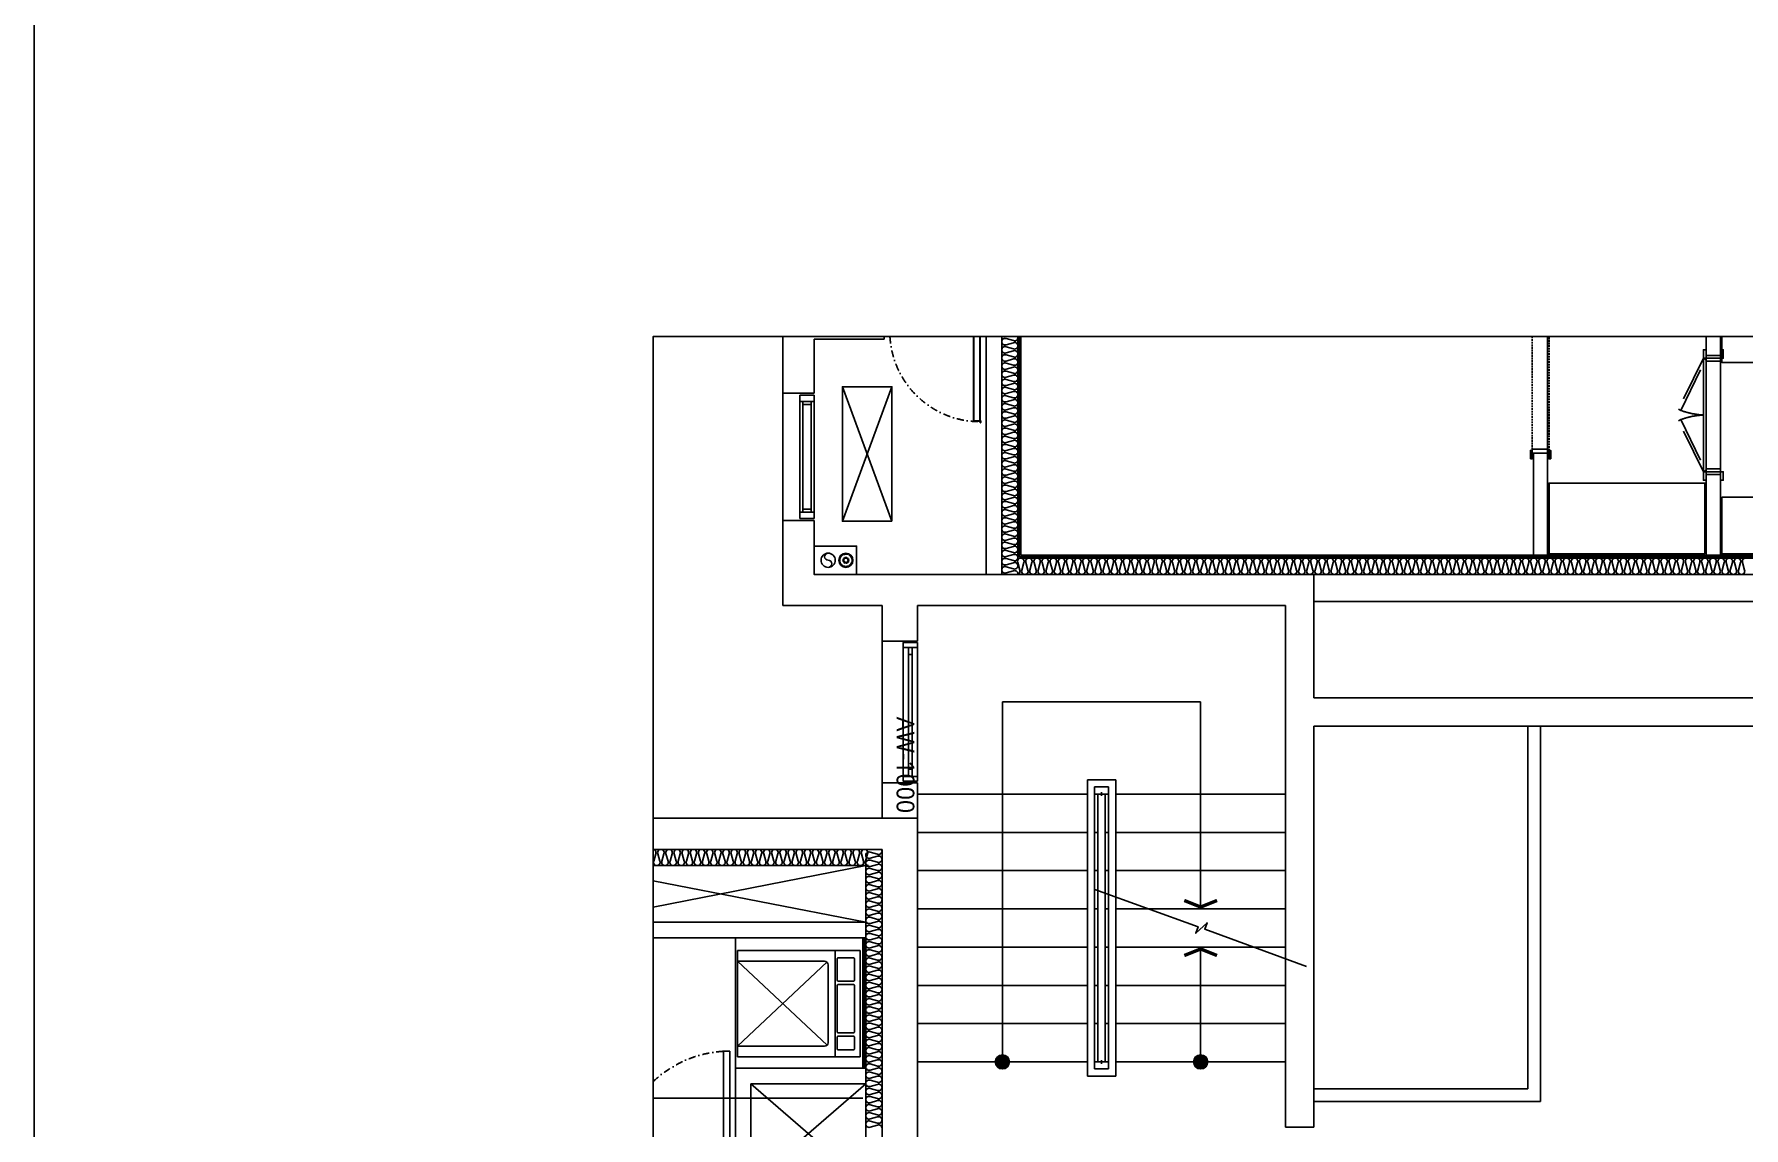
# Model space of a CAD drawing. Header units: millimetres. Extents: x -33000 to 294000, y 0 to 42408.
# Drawn here: x 169235 to 181306, y 20525 to 28242 of the extents above; entities that cross this region are included whole.
import ezdxf
from ezdxf.enums import TextEntityAlignment as Align

# ---------------------------------------------------------------- set-up
doc = ezdxf.new("R2010")
doc.units = ezdxf.units.MM
doc.header["$LTSCALE"] = 50
for name, pattern in [('XR-Unit-Plan$0$( Hidden )', [0.375, 0.25, -0.125]), ('XR-Unit-Plan$0$XR-단위_주동평면도$0$DASHDOTX2', [2, 1, -0.5, 0, -0.5]), ('XR-Unit-Plan$0$XR-단위_주동평면도$0$HIDDEN', [9.525, 6.35, -3.175]), ('XR-Unit-Plan$0$XREF-양산 평산동 공동주택-기준층평면도$0$dash1', [2, 1, -0.5, 0, -0.5])]:
    doc.linetypes.add(name, pattern=pattern)
doc.layers.add('arch', color=8, linetype='Continuous')
doc.layers.add('실명', color=9, linetype='Continuous')
doc.layers.add('cloud', color=7, linetype='Continuous', true_color=0xb3ef8f, plot=False)
doc.styles.add('XR-Unit-Plan$0$맑은 고딕', font='malgun.ttf')

msp = doc.modelspace()

# ---------------------------------------------------------------- linework, layer by layer
at = {"layer": 'arch'}
for p, q in [((174521.2, 26109.6), (174521.2, 25709.6)), ((175236.2, 26089.6), (174741.2, 26089.6)), ((174741.2, 26089.6), (174741.2, 25709.6)), ((175236.2, 26109.6), (175236.2, 26089.6)), ((175868.2, 26109.6), (175868.2, 25514)), ((175869, 25514), (175869, 26109.6)), ((175912.4, 26109.6), (175912.4, 25518.2)), ((175913.2, 26109.6), (175913.2, 25518.2)), ((175956.2, 26109.6), (175956.2, 24429.6)), ((176066.2, 26109.6), (176066.2, 24429.6)), ((176181.2, 26109.6), (176181.2, 24544.6)), ((176191.2, 26109.6), (176191.2, 24554.6)), ((176201.2, 26109.6), (176201.2, 24564.6)), ((179921.2, 25284.6), (179921.2, 26109.6)), ((181041.2, 26109.6), (181041.2, 25974.6)), ((181141.2, 25974.6), (181141.2, 26109.6)), ((181141.2, 25974.6), (181041.2, 25974.6)), ((175291.2, 24804.6), (174941.2, 25754.6)), ((175291.2, 25754.6), (174941.2, 24804.6)), ((174521.2, 25709.6), (174521.2, 24809.6)), ((174741.2, 25709.6), (174521.2, 25709.6)), ((174641.2, 25649.6), (174641.2, 24869.6)), ((174661.2, 25629.6), (174661.2, 24889.6)), ((174721.2, 24889.6), (174721.2, 25629.6)), ((174741.2, 24869.6), (174741.2, 25649.6)), ((175915.1, 25513), (175870, 25513)), ((175915.1, 25512.2), (175870, 25512.2)), ((175917.1, 25512.7), (175912.9, 25516.9)), ((175917.7, 25513.3), (175913.5, 25517.5)), ((175914.8, 25501.3), (175914.8, 25509.2)), ((175916.1, 25509.2), (175914.8, 25509.2)), ((175918.2, 25507.6), (175914.8, 25507.6)), ((175915.6, 25501.3), (175915.6, 25509.2)), ((175916.1, 25501.3), (175916.1, 25511.2)), ((175916.9, 25501.3), (175916.9, 25511.2)), ((175917.4, 25501.3), (175917.4, 25512)), ((175918.2, 25501.3), (175918.2, 25512)), ((179921.2, 25284.6), (179821.2, 25284.6)), ((179821.2, 25284.6), (179821.2, 24564.6)), ((179921.2, 24564.6), (179921.2, 25284.6)), ((181141.2, 25134.6), (181041.2, 25134.6)), ((181041.2, 25134.6), (181041.2, 24564.6)), ((181141.2, 24564.6), (181141.2, 25134.6)), ((174521.2, 24809.6), (174521.2, 24209.6)), ((174741.2, 24809.6), (174521.2, 24809.6)), ((174741.2, 24809.6), (174741.2, 24429.6)), ((184136.2, 24544.6), (176181.2, 24544.6)), ((184126.2, 24554.6), (176191.2, 24554.6)), ((184116.2, 24564.6), (176201.2, 24564.6)), ((174521.2, 24209.6), (174521.2, 24429.6)), ((174741.2, 24429.6), (175956.2, 24429.6)), ((178271.2, 24429.6), (175041.2, 24429.6)), ((184471.2, 24429.6), (176066.2, 24429.6)), ((178271.2, 24429.6), (178271.2, 23559.6)), ((184221.2, 24429.6), (178271.2, 24429.6)), ((175221.2, 24209.6), (174521.2, 24209.6)), ((175221.2, 24209.6), (175221.2, 23959.6)), ((175471.2, 23959.6), (175471.2, 24209.6)), ((178071.2, 24209.6), (175471.2, 24209.6)), ((178071.2, 20529.6), (178071.2, 24209.6)), ((184221.2, 24239.6), (178271.2, 24239.6)), ((175471.2, 23959.6), (175221.2, 23959.6)), ((175221.2, 22959.6), (175221.2, 23959.6)), ((175371.2, 23004.6), (175371.2, 23914.6)), ((175471.2, 23914.6), (175471.2, 23004.6)), ((175408.7, 23864.6), (175408.7, 23054.6)), ((175433.7, 23864.6), (175433.7, 23054.6)), ((184221.2, 23559.6), (178271.2, 23559.6)), ((176071.2, 23529.6), (176071.2, 20989.6)), ((177471.2, 23529.6), (176071.2, 23529.6)), ((177471.2, 22069.6), (177471.2, 23529.6)), ((181671.2, 23359.6), (178271.2, 23359.6)), ((178271.2, 23359.6), (178271.2, 20529.6)), ((179781.2, 23359.6), (179781.2, 20799.6)), ((179871.2, 23359.6), (179871.2, 20709.6)), ((175221.2, 22959.6), (175221.2, 22709.6)), ((175471.2, 22959.6), (175221.2, 22959.6)), ((175471.2, 22959.6), (175471.2, 22709.6)), ((176671.2, 20889.6), (176671.2, 22979.6)), ((176671.2, 22979.6), (176871.2, 22979.6)), ((176871.2, 20889.6), (176871.2, 22979.6)), ((176671.2, 22879.6), (175471.2, 22879.6)), ((176721.2, 20939.6), (176721.2, 22929.6)), ((176721.2, 22929.6), (176821.2, 22929.6)), ((176721.2, 22879.6), (176821.2, 22879.6)), ((176746.2, 20989.6), (176746.2, 22879.6)), ((176758.7, 22879.6), (176783.7, 22879.6)), ((176771.2, 22892.1), (176771.2, 22867.1)), ((176796.2, 20989.6), (176796.2, 22879.6)), ((176821.2, 20939.6), (176821.2, 22929.6)), ((176871.2, 22879.6), (178071.2, 22879.6)), ((173606.2, 22709.6), (175471.2, 22709.6)), ((175471.2, 22709.6), (175471.2, 17609.6)), ((176671.2, 22609.6), (175471.2, 22609.6)), ((176746.2, 22609.6), (176721.2, 22609.6)), ((176821.2, 22609.6), (176796.2, 22609.6)), ((176871.2, 22609.6), (178071.2, 22609.6)), ((173606.2, 22489.6), (175221.2, 22489.6)), ((175221.2, 22489.6), (175221.2, 17359.6)), ((173606.2, 22374.6), (175106.2, 22374.6)), ((175106.2, 22374.6), (173606.2, 22081.9)), ((175106.2, 22374.6), (175106.2, 17279.6)), ((176671.2, 22339.6), (175471.2, 22339.6)), ((176746.2, 22339.6), (176721.2, 22339.6)), ((176821.2, 22339.6), (176796.2, 22339.6)), ((176871.2, 22339.6), (178071.2, 22339.6)), ((173606.2, 22267.3), (175106.2, 21974.6)), ((173606.2, 21974.6), (175106.2, 21974.6)), ((176671.2, 22069.6), (175471.2, 22069.6)), ((176746.2, 22069.6), (176721.2, 22069.6)), ((176821.2, 22069.6), (176796.2, 22069.6)), ((176871.2, 22069.6), (178071.2, 22069.6)), ((173606.2, 21864.6), (175106.2, 21864.6)), ((174186.2, 21864.6), (174186.2, 20944.6)), ((175086.2, 21864.6), (175086.2, 20944.6)), ((175096.2, 21864.6), (175096.2, 20944.6)), ((175066.2, 21774.6), (174201.2, 21774.6)), ((174201.2, 21774.6), (174201.2, 21024.6)), ((174890.6, 21024.6), (174890.6, 21774.6)), ((175066.2, 21024.6), (175066.2, 21774.6)), ((176671.2, 21799.6), (175471.2, 21799.6)), ((176746.2, 21799.6), (176721.2, 21799.6)), ((176821.2, 21799.6), (176796.2, 21799.6)), ((176871.2, 21799.6), (178071.2, 21799.6)), ((177471.2, 20989.6), (177471.2, 21799.6)), ((174201.2, 21699.3), (174834.1, 21107.4)), ((174815.3, 21699.3), (174201.2, 21699.3)), ((174831.6, 21693.1), (174201.2, 21099.9)), ((174840.4, 21125), (174840.4, 21674.2)), ((174905.6, 21566.1), (174905.6, 21718.2)), ((174911.9, 21724.4), (175019.8, 21724.4)), ((175026.1, 21718.2), (175026.1, 21566.1)), ((174905.6, 21528.5), (174905.6, 21200.5)), ((175019.8, 21559.9), (174911.9, 21559.9)), ((175019.8, 21534.8), (174911.9, 21534.8)), ((175026.1, 21200.5), (175026.1, 21528.5)), ((176671.2, 21529.6), (175471.2, 21529.6)), ((176746.2, 21529.6), (176721.2, 21529.6)), ((176821.2, 21529.6), (176796.2, 21529.6)), ((176871.2, 21529.6), (178071.2, 21529.6)), ((176671.2, 21259.6), (175471.2, 21259.6)), ((176746.2, 21259.6), (176721.2, 21259.6)), ((176821.2, 21259.6), (176796.2, 21259.6)), ((176871.2, 21259.6), (178071.2, 21259.6)), ((174905.6, 21165.3), (174905.6, 21081.1)), ((174911.9, 21194.2), (175019.8, 21194.2)), ((175019.8, 21171.6), (174911.9, 21171.6)), ((175026.1, 21081.1), (175026.1, 21165.3)), ((174201.2, 21099.9), (174815.3, 21099.9)), ((174201.2, 21024.6), (175066.2, 21024.6)), ((174911.9, 21074.8), (175019.8, 21074.8)), ((174186.2, 20944.6), (174186.2, 20004.6)), ((174186.2, 20944.6), (175106.2, 20944.6)), ((176671.2, 20989.6), (175471.2, 20989.6)), ((176671.2, 20889.6), (176871.2, 20889.6)), ((176721.2, 20989.6), (176821.2, 20989.6)), ((176721.2, 20939.6), (176821.2, 20939.6)), ((176758.7, 20989.6), (176783.7, 20989.6)), ((176771.2, 20977.1), (176771.2, 21002.1)), ((176871.2, 20989.6), (178071.2, 20989.6)), ((174296.2, 20834.6), (175106.2, 20834.6)), ((174296.2, 20834.6), (174296.2, 20114.6)), ((174296.2, 20134.6), (175106.2, 20834.6)), ((174296.2, 20834.6), (175106.2, 20134.6)), ((178271.2, 20799.6), (179781.2, 20799.6)), ((175086.2, 20734.6), (173606.2, 20734.6)), ((178271.2, 20709.6), (179871.2, 20709.6)), ((178071.2, 20529.6), (178271.2, 20529.6))]:
    msp.add_line(p, q, dxfattribs=at)
for points in [[(173606.2, 8449.6), (202131.2, 8449.6), (202131.2, 26109.6), (173606.2, 26109.6)], [(181021.2, 25954.6), (181021.2, 26014.6), (181041.2, 26014.6), (181041.2, 25954.6)], [(181041.2, 25954.6), (181041.2, 25154.6), (181021.2, 25154.6), (181021.2, 25954.6)], [(181141.2, 25954.6), (181141.2, 25974.6), (181041.2, 25974.6), (181041.2, 25954.6)], [(181141.2, 25954.6), (181141.2, 25934.6), (181041.2, 25934.6), (181041.2, 25954.6)], [(181141.2, 25954.6), (181141.2, 25154.6), (181041.2, 25154.6), (181041.2, 25954.6)], [(181141.2, 26014.6), (181141.2, 25954.6), (181161.2, 25954.6), (181161.2, 26014.6)], [(184106.2, 25874.6), (183706.2, 25874.6), (183706.2, 24974.6), (181151.2, 24974.6), (181151.2, 24574.6), (184106.2, 24574.6)], [(175291.2, 24804.6), (175291.2, 25754.6), (174941.2, 25754.6), (174941.2, 24804.6)], [(174741.2, 25694.6), (174741.2, 25649.6), (174641.2, 25649.6), (174641.2, 25694.6)], [(174721.2, 25649.6), (174721.2, 25629.6), (174661.2, 25629.6), (174661.2, 25649.6)], [(179799.2, 25244.6), (179811.2, 25244.6), (179811.2, 25304.6), (179799.2, 25304.6)], [(179931.2, 25284.6), (179811.2, 25284.6), (179811.2, 25314.6), (179931.2, 25314.6)], [(179943.2, 25244.6), (179931.2, 25244.6), (179931.2, 25304.6), (179943.2, 25304.6)], [(181021.2, 25154.6), (181021.2, 25094.6), (181041.2, 25094.6), (181041.2, 25154.6)], [(181141.2, 25154.6), (181141.2, 25174.6), (181041.2, 25174.6), (181041.2, 25154.6)], [(181141.2, 25134.6), (181141.2, 25154.6), (181041.2, 25154.6), (181041.2, 25134.6)], [(181141.2, 25154.6), (181141.2, 25094.6), (181161.2, 25094.6), (181161.2, 25154.6)], [(181031.2, 24574.6), (181031.2, 25074.6), (179931.2, 25074.6), (179931.2, 24574.6)], [(174741.2, 24869.6), (174741.2, 24824.6), (174641.2, 24824.6), (174641.2, 24869.6)], [(174721.2, 24869.6), (174721.2, 24889.6), (174661.2, 24889.6), (174661.2, 24869.6)], [(174741.2, 24629.6), (175041.2, 24629.6), (175041.2, 24429.6), (174741.2, 24429.6)], [(175471.2, 23949.6), (175471.2, 23914.6), (175371.2, 23914.6), (175371.2, 23949.6)], [(175433.7, 23914.6), (175433.7, 23864.6), (175408.7, 23864.6), (175408.7, 23914.6)], [(175471.2, 22969.6), (175471.2, 23004.6), (175371.2, 23004.6), (175371.2, 22969.6)], [(175433.7, 23004.6), (175433.7, 23054.6), (175408.7, 23054.6), (175408.7, 23004.6)]]:
    msp.add_lwpolyline(points, close=True, dxfattribs=at)
for points in [[(176179.5, 26109.6, -0.6565289), (176150, 26079.3), (176097.4, 26093.6, 0.5248557), (176066.2, 26072.1, 0.5248557), (176097.4, 26050.6), (176150, 26064.9, -1.4491979), (176150, 26021.8), (176097.4, 26036.1, 0.5248557), (176066.2, 26014.6, 0.5248557), (176097.4, 25993.1), (176150, 26007.4, -1.4491979), (176150, 25964.3), (176097.4, 25978.6, 0.5248557), (176066.2, 25957.1, 0.5248557), (176097.4, 25935.6), (176150, 25949.9, -1.4491979), (176150, 25906.8), (176097.4, 25921.1, 0.5248557), (176066.2, 25899.6, 0.5248557), (176097.4, 25878.1), (176150, 25892.4, -1.4491979), (176150, 25849.3), (176097.4, 25863.6, 0.5248557), (176066.2, 25842.1, 0.5248557), (176097.4, 25820.6), (176150, 25834.9, -1.4491979), (176150, 25791.8), (176097.4, 25806.1, 0.5248557), (176066.2, 25784.6, 0.5248557), (176097.4, 25763.1), (176150, 25777.4, -1.4491979), (176150, 25734.3), (176097.4, 25748.6, 0.5248557), (176066.2, 25727.1, 0.5248557), (176097.4, 25705.6), (176150, 25719.9, -1.4491979), (176150, 25676.8), (176097.4, 25691.1, 0.5248557), (176066.2, 25669.6, 0.5248557), (176097.4, 25648.1), (176150, 25662.4, -1.4491979), (176150, 25619.3), (176097.4, 25633.6, 0.5248557), (176066.2, 25612.1, 0.5248557), (176097.4, 25590.6), (176150, 25604.9, -1.4491979), (176150, 25561.8), (176097.4, 25576.1, 0.5248557), (176066.2, 25554.6, 0.5248557), (176097.4, 25533.1), (176150, 25547.4, -1.4491979), (176150, 25504.3), (176097.4, 25518.6, 0.5248557), (176066.2, 25497.1, 0.5248557), (176097.4, 25475.6), (176150, 25489.9, -1.4491979), (176150, 25446.8), (176097.4, 25461.1, 0.5248557), (176066.2, 25439.6, 0.5248557), (176097.4, 25418.1), (176150, 25432.4, -1.4491979), (176150, 25389.3), (176097.4, 25403.6, 0.5248557), (176066.2, 25382.1, 0.5248557), (176097.4, 25360.6), (176150, 25374.9, -1.4491979), (176150, 25331.8), (176097.4, 25346.1, 0.5248557), (176066.2, 25324.6, 0.5248557), (176097.4, 25303.1), (176150, 25317.4, -1.4491979), (176150, 25274.3), (176097.4, 25288.6, 0.5248557), (176066.2, 25267.1, 0.5248557), (176097.4, 25245.6), (176150, 25259.9, -1.4491979), (176150, 25216.8), (176097.4, 25231.1, 0.5248557), (176066.2, 25209.6, 0.5248557), (176097.4, 25188.1), (176150, 25202.4, -1.4491979), (176150, 25159.3), (176097.4, 25173.6, 0.5248557), (176066.2, 25152.1, 0.5248557), (176097.4, 25130.6), (176150, 25144.9, -1.4491979), (176150, 25101.8), (176097.4, 25116.1, 0.5248557), (176066.2, 25094.6, 0.5248557), (176097.4, 25073.1), (176150, 25087.4, -1.4491979), (176150, 25044.3), (176097.4, 25058.6, 0.5248557), (176066.2, 25037.1, 0.5248557), (176097.4, 25015.6), (176150, 25029.9, -1.4491979), (176150, 24986.8), (176097.4, 25001.1, 0.5248557), (176066.2, 24979.6, 0.5248557), (176097.4, 24958.1), (176150, 24972.4, -1.4491979), (176150, 24929.3), (176097.4, 24943.6, 0.5248557), (176066.2, 24922.1, 0.5248557), (176097.4, 24900.6), (176150, 24914.9, -1.4491979), (176150, 24871.8), (176097.4, 24886.1, 0.5248557), (176066.2, 24864.6, 0.5248557), (176097.4, 24843.1), (176150, 24857.4, -1.4491979), (176150, 24814.3), (176097.4, 24828.6, 0.5248557), (176066.2, 24807.1, 0.5248557), (176097.4, 24785.6), (176150, 24799.9, -1.4491979), (176150, 24756.8), (176097.4, 24771.1, 0.5248557), (176066.2, 24749.6, 0.5248557), (176097.4, 24728.1), (176150, 24742.4, -1.4491979), (176150, 24699.3), (176097.4, 24713.6, 0.5248557), (176066.2, 24692.1, 0.5248557), (176097.4, 24670.6), (176150, 24684.9, -1.4491979), (176150, 24641.8), (176097.4, 24656.1, 0.5248557), (176066.2, 24634.6, 0.5248557), (176097.4, 24613.1), (176150, 24627.4, -1.4491979), (176150, 24584.3), (176097.4, 24598.6, 0.5248557), (176066.2, 24577.1, 0.5248557), (176097.4, 24555.6), (176150, 24569.9, -1.4491979), (176150, 24526.8), (176097.4, 24541.1, 0.5248557), (176066.2, 24519.6, 0.5248557), (176097.4, 24498.1), (176150, 24512.4, -1.4491979), (176150, 24469.3), (176097.4, 24483.6, 0.5248557), (176066.2, 24462.1, 0.5248557), (176097.4, 24440.6), (176150, 24454.9, -0.578331), (176180.9, 24429.6)], [(176077.8, 26109.6, 0.2234093), (176097.4, 26108.1), (176102.9, 26109.6)], [(181318.7, 24544.6, 0.5248557), (181297.2, 24513.4), (181311.5, 24460.8, -1.4491979), (181268.5, 24460.8), (181282.7, 24513.4, 0.5248557), (181261.2, 24544.6, 0.5248557), (181239.7, 24513.4), (181254, 24460.8, -1.4491979), (181211, 24460.8), (181225.2, 24513.4, 0.5248557), (181203.7, 24544.6, 0.5248557), (181182.2, 24513.4), (181196.5, 24460.8, -1.4491979), (181153.5, 24460.8), (181167.7, 24513.4, 0.5248557), (181146.2, 24544.6, 0.5248557), (181124.7, 24513.4), (181139, 24460.8, -1.4491979), (181096, 24460.8), (181110.2, 24513.4, 0.5248557), (181088.7, 24544.6, 0.5248557), (181067.2, 24513.4), (181081.5, 24460.8, -1.4491979), (181038.5, 24460.8), (181052.7, 24513.4, 0.5248557), (181031.2, 24544.6, 0.5248557), (181009.7, 24513.4), (181024, 24460.8, -1.4491979), (180981, 24460.8), (180995.2, 24513.4, 0.5248557), (180973.7, 24544.6, 0.5248557), (180952.2, 24513.4), (180966.5, 24460.8, -1.4491979), (180923.5, 24460.8), (180937.7, 24513.4, 0.5248557), (180916.2, 24544.6, 0.5248557), (180894.7, 24513.4), (180909, 24460.8, -1.4491979), (180866, 24460.8), (180880.2, 24513.4, 0.5248557), (180858.7, 24544.6, 0.5248557), (180837.2, 24513.4), (180851.5, 24460.8, -1.4491979), (180808.5, 24460.8), (180822.7, 24513.4, 0.5248557), (180801.2, 24544.6, 0.5248557), (180779.7, 24513.4), (180794, 24460.8, -1.4491979), (180751, 24460.8), (180765.2, 24513.4, 0.5248557), (180743.7, 24544.6, 0.5248557), (180722.2, 24513.4), (180736.5, 24460.8, -1.4491979), (180693.5, 24460.8), (180707.7, 24513.4, 0.5248557), (180686.2, 24544.6, 0.5248557), (180664.7, 24513.4), (180679, 24460.8, -1.4491979), (180636, 24460.8), (180650.2, 24513.4, 0.5248557), (180628.7, 24544.6, 0.5248557), (180607.2, 24513.4), (180621.5, 24460.8, -1.4491979), (180578.5, 24460.8), (180592.7, 24513.4, 0.5248557), (180571.2, 24544.6, 0.5248557), (180549.7, 24513.4), (180564, 24460.8, -1.4491979), (180521, 24460.8), (180535.2, 24513.4, 0.5248557), (180513.7, 24544.6, 0.5248557), (180492.2, 24513.4), (180506.5, 24460.8, -1.4491979), (180463.5, 24460.8), (180477.7, 24513.4, 0.5248557), (180456.2, 24544.6, 0.5248557), (180434.7, 24513.4), (180449, 24460.8, -1.4491979), (180406, 24460.8), (180420.2, 24513.4, 0.5248557), (180398.7, 24544.6, 0.5248557), (180377.2, 24513.4), (180391.5, 24460.8, -1.4491979), (180348.5, 24460.8), (180362.7, 24513.4, 0.5248557), (180341.2, 24544.6, 0.5248557), (180319.7, 24513.4), (180334, 24460.8, -1.4491979), (180291, 24460.8), (180305.2, 24513.4, 0.5248557), (180283.7, 24544.6, 0.5248557), (180262.2, 24513.4), (180276.5, 24460.8, -1.4491979), (180233.5, 24460.8), (180247.7, 24513.4, 0.5248557), (180226.2, 24544.6, 0.5248557), (180204.7, 24513.4), (180219, 24460.8, -1.4491979), (180176, 24460.8), (180190.2, 24513.4, 0.5248557), (180168.7, 24544.6, 0.5248557), (180147.2, 24513.4), (180161.5, 24460.8, -1.4491979), (180118.5, 24460.8), (180132.7, 24513.4, 0.5248557), (180111.2, 24544.6, 0.5248557), (180089.7, 24513.4), (180104, 24460.8, -1.4491979), (180061, 24460.8), (180075.2, 24513.4, 0.5248557), (180053.7, 24544.6, 0.5248557), (180032.2, 24513.4), (180046.5, 24460.8, -1.4491979), (180003.5, 24460.8), (180017.7, 24513.4, 0.5248557), (179996.2, 24544.6, 0.5248557), (179974.7, 24513.4), (179989, 24460.8, -1.4491979), (179946, 24460.8), (179960.2, 24513.4, 0.5248557), (179938.7, 24544.6, 0.5248557), (179917.2, 24513.4), (179931.5, 24460.8, -1.4491979), (179888.5, 24460.8), (179902.7, 24513.4, 0.5248557), (179881.2, 24544.6, 0.5248557), (179859.7, 24513.4), (179874, 24460.8, -1.4491979), (179831, 24460.8), (179845.2, 24513.4, 0.5248557), (179823.7, 24544.6, 0.5248557), (179802.2, 24513.4), (179816.5, 24460.8, -1.4491979), (179773.5, 24460.8), (179787.7, 24513.4, 0.5248557), (179766.2, 24544.6, 0.5248557), (179744.7, 24513.4), (179759, 24460.8, -1.4491979), (179716, 24460.8), (179730.2, 24513.4, 0.5248557), (179708.7, 24544.6, 0.5248557), (179687.2, 24513.4), (179701.5, 24460.8, -1.4491979), (179658.5, 24460.8), (179672.7, 24513.4, 0.5248557), (179651.2, 24544.6, 0.5248557), (179629.7, 24513.4), (179644, 24460.8, -1.4491979), (179601, 24460.8), (179615.2, 24513.4, 0.5248557), (179593.7, 24544.6, 0.5248557), (179572.2, 24513.4), (179586.5, 24460.8, -1.4491979), (179543.5, 24460.8), (179557.7, 24513.4, 0.5248557), (179536.2, 24544.6, 0.5248557), (179514.7, 24513.4), (179529, 24460.8, -1.4491979), (179486, 24460.8), (179500.2, 24513.4, 0.5248557), (179478.7, 24544.6, 0.5248557), (179457.2, 24513.4), (179471.5, 24460.8, -1.4491979), (179428.5, 24460.8), (179442.7, 24513.4, 0.5248557), (179421.2, 24544.6, 0.5248557), (179399.7, 24513.4), (179414, 24460.8, -1.4491979), (179371, 24460.8), (179385.2, 24513.4, 0.5248557), (179363.7, 24544.6, 0.5248557), (179342.2, 24513.4), (179356.5, 24460.8, -1.4491979), (179313.5, 24460.8), (179327.7, 24513.4, 0.5248557), (179306.2, 24544.6, 0.5248557), (179284.7, 24513.4), (179299, 24460.8, -1.4491979), (179256, 24460.8), (179270.2, 24513.4, 0.5248557), (179248.7, 24544.6, 0.5248557), (179227.2, 24513.4), (179241.5, 24460.8, -1.4491979), (179198.5, 24460.8), (179212.7, 24513.4, 0.5248557), (179191.2, 24544.6, 0.5248557), (179169.7, 24513.4), (179184, 24460.8, -1.4491979), (179141, 24460.8), (179155.2, 24513.4, 0.5248557), (179133.7, 24544.6, 0.5248557), (179112.2, 24513.4), (179126.5, 24460.8, -1.4491979), (179083.5, 24460.8), (179097.7, 24513.4, 0.5248557), (179076.2, 24544.6, 0.5248557), (179054.7, 24513.4), (179069, 24460.8, -1.4491979), (179026, 24460.8), (179040.2, 24513.4, 0.5248557), (179018.7, 24544.6, 0.5248557), (178997.2, 24513.4), (179011.5, 24460.8, -1.4491979), (178968.5, 24460.8), (178982.7, 24513.4, 0.5248557), (178961.2, 24544.6, 0.5248557), (178939.7, 24513.4), (178954, 24460.8, -1.4491979), (178911, 24460.8), (178925.2, 24513.4, 0.5248557), (178903.7, 24544.6, 0.5248557), (178882.2, 24513.4), (178896.5, 24460.8, -1.4491979), (178853.5, 24460.8), (178867.7, 24513.4, 0.5248557), (178846.2, 24544.6, 0.5248557), (178824.7, 24513.4), (178839, 24460.8, -1.4491979), (178796, 24460.8), (178810.2, 24513.4, 0.5248557), (178788.7, 24544.6, 0.5248557), (178767.2, 24513.4), (178781.5, 24460.8, -1.4491979), (178738.5, 24460.8), (178752.7, 24513.4, 0.5248557), (178731.2, 24544.6, 0.5248557), (178709.7, 24513.4), (178724, 24460.8, -1.4491979), (178681, 24460.8), (178695.2, 24513.4, 0.5248557), (178673.7, 24544.6, 0.5248557), (178652.2, 24513.4), (178666.5, 24460.8, -1.4491979), (178623.5, 24460.8), (178637.7, 24513.4, 0.5248557), (178616.2, 24544.6, 0.5248557), (178594.7, 24513.4), (178609, 24460.8, -1.4491979), (178566, 24460.8), (178580.2, 24513.4, 0.5248557), (178558.7, 24544.6, 0.5248557), (178537.2, 24513.4), (178551.5, 24460.8, -1.4491979), (178508.5, 24460.8), (178522.7, 24513.4, 0.5248557), (178501.2, 24544.6, 0.5248557), (178479.7, 24513.4), (178494, 24460.8, -1.4491979), (178451, 24460.8), (178465.2, 24513.4, 0.5248557), (178443.7, 24544.6, 0.5248557), (178422.2, 24513.4), (178436.5, 24460.8, -1.4491979), (178393.5, 24460.8), (178407.7, 24513.4, 0.5248557), (178386.2, 24544.6, 0.5248557), (178364.7, 24513.4), (178379, 24460.8, -1.4491979), (178336, 24460.8), (178350.2, 24513.4, 0.5248557), (178328.7, 24544.6, 0.5248557), (178307.2, 24513.4), (178321.5, 24460.8, -1.4491979), (178278.5, 24460.8), (178292.7, 24513.4, 0.5248557), (178271.2, 24544.6, 0.5248557), (178249.7, 24513.4), (178264, 24460.8, -1.4491979), (178221, 24460.8), (178235.2, 24513.4, 0.5248557), (178213.7, 24544.6, 0.5248557), (178192.2, 24513.4), (178206.5, 24460.8, -1.4491979), (178163.5, 24460.8), (178177.7, 24513.4, 0.5248557), (178156.2, 24544.6, 0.5248557), (178134.7, 24513.4), (178149, 24460.8, -1.4491979), (178106, 24460.8), (178120.2, 24513.4, 0.5248557), (178098.7, 24544.6, 0.5248557), (178077.2, 24513.4), (178091.5, 24460.8, -1.4491979), (178048.5, 24460.8), (178062.7, 24513.4, 0.5248557), (178041.2, 24544.6, 0.5248557), (178019.7, 24513.4), (178034, 24460.8, -1.4491979), (177991, 24460.8), (178005.2, 24513.4, 0.5248557), (177983.7, 24544.6, 0.5248557), (177962.2, 24513.4), (177976.5, 24460.8, -1.4491979), (177933.5, 24460.8), (177947.7, 24513.4, 0.5248557), (177926.2, 24544.6, 0.5248557), (177904.7, 24513.4), (177919, 24460.8, -1.4491979), (177876, 24460.8), (177890.2, 24513.4, 0.5248557), (177868.7, 24544.6, 0.5248557), (177847.2, 24513.4), (177861.5, 24460.8, -1.4491979), (177818.5, 24460.8), (177832.7, 24513.4, 0.5248557), (177811.2, 24544.6, 0.5248557), (177789.7, 24513.4), (177804, 24460.8, -1.4491979), (177761, 24460.8), (177775.2, 24513.4, 0.5248557), (177753.7, 24544.6, 0.5248557), (177732.2, 24513.4), (177746.5, 24460.8, -1.4491979), (177703.5, 24460.8), (177717.7, 24513.4, 0.5248557), (177696.2, 24544.6, 0.5248557), (177674.7, 24513.4), (177689, 24460.8, -1.4491979), (177646, 24460.8), (177660.2, 24513.4, 0.5248557), (177638.7, 24544.6, 0.5248557), (177617.2, 24513.4), (177631.5, 24460.8, -1.4491979), (177588.5, 24460.8), (177602.7, 24513.4, 0.5248557), (177581.2, 24544.6, 0.5248557), (177559.7, 24513.4), (177574, 24460.8, -1.4491979), (177531, 24460.8), (177545.2, 24513.4, 0.5248557), (177523.7, 24544.6, 0.5248557), (177502.2, 24513.4), (177516.5, 24460.8, -1.4491979), (177473.5, 24460.8), (177487.7, 24513.4, 0.5248557), (177466.2, 24544.6, 0.5248557), (177444.7, 24513.4), (177459, 24460.8, -1.4491979), (177416, 24460.8), (177430.2, 24513.4, 0.5248557), (177408.7, 24544.6, 0.5248557), (177387.2, 24513.4), (177401.5, 24460.8, -1.4491979), (177358.5, 24460.8), (177372.7, 24513.4, 0.5248557), (177351.2, 24544.6, 0.5248557), (177329.7, 24513.4), (177344, 24460.8, -1.4491979), (177301, 24460.8), (177315.2, 24513.4, 0.5248557), (177293.7, 24544.6, 0.5248557), (177272.2, 24513.4), (177286.5, 24460.8, -1.4491979), (177243.5, 24460.8), (177257.7, 24513.4, 0.5248557), (177236.2, 24544.6, 0.5248557), (177214.7, 24513.4), (177229, 24460.8, -1.4491979), (177186, 24460.8), (177200.2, 24513.4, 0.5248557), (177178.7, 24544.6, 0.5248557), (177157.2, 24513.4), (177171.5, 24460.8, -1.4491979), (177128.5, 24460.8), (177142.7, 24513.4, 0.5248557), (177121.2, 24544.6, 0.5248557), (177099.7, 24513.4), (177114, 24460.8, -1.4491979), (177071, 24460.8), (177085.2, 24513.4, 0.5248557), (177063.7, 24544.6, 0.5248557), (177042.2, 24513.4), (177056.5, 24460.8, -1.4491979), (177013.5, 24460.8), (177027.7, 24513.4, 0.5248557), (177006.2, 24544.6, 0.5248557), (176984.7, 24513.4), (176999, 24460.8, -1.4491979), (176956, 24460.8), (176970.2, 24513.4, 0.5248557), (176948.7, 24544.6, 0.5248557), (176927.2, 24513.4), (176941.5, 24460.8, -1.4491979), (176898.5, 24460.8), (176912.7, 24513.4, 0.5248557), (176891.2, 24544.6, 0.5248557), (176869.7, 24513.4), (176884, 24460.8, -1.4491979), (176841, 24460.8), (176855.2, 24513.4, 0.5248557), (176833.7, 24544.6, 0.5248557), (176812.2, 24513.4), (176826.5, 24460.8, -1.4491979), (176783.5, 24460.8), (176797.7, 24513.4, 0.5248557), (176776.2, 24544.6, 0.5248557), (176754.7, 24513.4), (176769, 24460.8, -1.4491979), (176726, 24460.8), (176740.2, 24513.4, 0.5248557), (176718.7, 24544.6, 0.5248557), (176697.2, 24513.4), (176711.5, 24460.8, -1.4491979), (176668.5, 24460.8), (176682.7, 24513.4, 0.5248557), (176661.2, 24544.6, 0.5248557), (176639.7, 24513.4), (176654, 24460.8, -1.4491979), (176611, 24460.8), (176625.2, 24513.4, 0.5248557), (176603.7, 24544.6, 0.5248557), (176582.2, 24513.4), (176596.5, 24460.8, -1.4491979), (176553.5, 24460.8), (176567.7, 24513.4, 0.5248557), (176546.2, 24544.6, 0.5248557), (176524.7, 24513.4), (176539, 24460.8, -1.4491979), (176496, 24460.8), (176510.2, 24513.4, 0.5248557), (176488.7, 24544.6, 0.5248557), (176467.2, 24513.4), (176481.5, 24460.8, -1.4491979), (176438.5, 24460.8), (176452.7, 24513.4, 0.5248557), (176431.2, 24544.6, 0.5248557), (176409.7, 24513.4), (176424, 24460.8, -1.4491979), (176381, 24460.8), (176395.2, 24513.4, 0.5248557), (176373.7, 24544.6, 0.5248557), (176352.2, 24513.4), (176366.5, 24460.8, -1.4491979), (176323.5, 24460.8), (176337.7, 24513.4, 0.5248557), (176316.2, 24544.6, 0.5248557), (176294.7, 24513.4), (176309, 24460.8, -1.4491979), (176266, 24460.8), (176280.2, 24513.4, 0.5248557), (176258.7, 24544.6, 0.5248557), (176237.2, 24513.4), (176251.5, 24460.8, -1.4491979), (176208.5, 24460.8), (176222.7, 24513.4, 0.5248557), (176201.2, 24544.6, 0.5248557), (176179.7, 24513.4), (176194, 24460.8, -0.4061968), (176181.2, 24431.3, -0.4061968)], [(173606.2, 22489.3, -0.4737823), (173624, 22458.4), (173609.7, 22405.8, 0.5248557), (173631.2, 22374.6, 0.5248557), (173652.7, 22405.8), (173638.5, 22458.4, -1.4491979), (173681.5, 22458.4), (173667.2, 22405.8, 0.5248557), (173688.7, 22374.6, 0.5248557), (173710.2, 22405.8), (173696, 22458.4, -1.4491979), (173739, 22458.4), (173724.7, 22405.8, 0.5248557), (173746.2, 22374.6, 0.5248557), (173767.7, 22405.8), (173753.5, 22458.4, -1.4491979), (173796.5, 22458.4), (173782.2, 22405.8, 0.5248557), (173803.7, 22374.6, 0.5248557), (173825.2, 22405.8), (173811, 22458.4, -1.4491979), (173854, 22458.4), (173839.7, 22405.8, 0.5248557), (173861.2, 22374.6, 0.5248557), (173882.7, 22405.8), (173868.5, 22458.4, -1.4491979), (173911.5, 22458.4), (173897.2, 22405.8, 0.5248557), (173918.7, 22374.6, 0.5248557), (173940.2, 22405.8), (173926, 22458.4, -1.4491979), (173969, 22458.4), (173954.7, 22405.8, 0.5248557), (173976.2, 22374.6, 0.5248557), (173997.7, 22405.8), (173983.5, 22458.4, -1.4491979), (174026.5, 22458.4), (174012.2, 22405.8, 0.5248557), (174033.7, 22374.6, 0.5248557), (174055.2, 22405.8), (174041, 22458.4, -1.4491979), (174084, 22458.4), (174069.7, 22405.8, 0.5248557), (174091.2, 22374.6, 0.5248557), (174112.7, 22405.8), (174098.5, 22458.4, -1.4491979), (174141.5, 22458.4), (174127.2, 22405.8, 0.5248557), (174148.7, 22374.6, 0.5248557), (174170.2, 22405.8), (174156, 22458.4, -1.4491979), (174199, 22458.4), (174184.7, 22405.8, 0.5248557), (174206.2, 22374.6, 0.5248557), (174227.7, 22405.8), (174213.5, 22458.4, -1.4491979), (174256.5, 22458.4), (174242.2, 22405.8, 0.5248557), (174263.7, 22374.6, 0.5248557), (174285.2, 22405.8), (174271, 22458.4, -1.4491979), (174314, 22458.4), (174299.7, 22405.8, 0.5248557), (174321.2, 22374.6, 0.5248557), (174342.7, 22405.8), (174328.5, 22458.4, -1.4491979), (174371.5, 22458.4), (174357.2, 22405.8, 0.5248557), (174378.7, 22374.6, 0.5248557), (174400.2, 22405.8), (174386, 22458.4, -1.4491979), (174429, 22458.4), (174414.7, 22405.8, 0.5248557), (174436.2, 22374.6, 0.5248557), (174457.7, 22405.8), (174443.5, 22458.4, -1.4491979), (174486.5, 22458.4), (174472.2, 22405.8, 0.5248557), (174493.7, 22374.6, 0.5248557), (174515.2, 22405.8), (174501, 22458.4, -1.4491979), (174544, 22458.4), (174529.7, 22405.8, 0.5248557), (174551.2, 22374.6, 0.5248557), (174572.7, 22405.8), (174558.5, 22458.4, -1.4491979), (174601.5, 22458.4), (174587.2, 22405.8, 0.5248557), (174608.7, 22374.6, 0.5248557), (174630.2, 22405.8), (174616, 22458.4, -1.4491979), (174659, 22458.4), (174644.7, 22405.8, 0.5248557), (174666.2, 22374.6, 0.5248557), (174687.7, 22405.8), (174673.5, 22458.4, -1.4491979), (174716.5, 22458.4), (174702.2, 22405.8, 0.5248557), (174723.7, 22374.6, 0.5248557), (174745.2, 22405.8), (174731, 22458.4, -1.4491979), (174774, 22458.4), (174759.7, 22405.8, 0.5248557), (174781.2, 22374.6, 0.5248557), (174802.7, 22405.8), (174788.5, 22458.4, -1.4491979), (174831.5, 22458.4), (174817.2, 22405.8, 0.5248557), (174838.7, 22374.6, 0.5248557), (174860.2, 22405.8), (174846, 22458.4, -1.4491979), (174889, 22458.4), (174874.7, 22405.8, 0.5248557), (174896.2, 22374.6, 0.5248557), (174917.7, 22405.8), (174903.5, 22458.4, -1.4491979), (174946.5, 22458.4), (174932.2, 22405.8, 0.5248557), (174953.7, 22374.6, 0.5248557), (174975.2, 22405.8), (174961, 22458.4, -1.4491979), (175004, 22458.4), (174989.7, 22405.8, 0.5248557), (175011.2, 22374.6, 0.5248557), (175032.7, 22405.8), (175018.5, 22458.4, -1.4491979), (175061.5, 22458.4), (175047.2, 22405.8, 0.5248557), (175068.7, 22374.6, 0.5248557), (175090.2, 22405.8), (175076, 22458.4, -1.4491979), (175119, 22458.4), (175104.7, 22405.8, 0.5248557), (175126.2, 22374.6)], [(175221.2, 20522.1, 0.5248557), (175190, 20543.6), (175137.4, 20529.3, -1.4491979), (175137.4, 20572.4), (175190, 20558.1, 0.5248557), (175221.2, 20579.6, 0.5248557), (175190, 20601.1), (175137.4, 20586.8, -1.4491979), (175137.4, 20629.9), (175190, 20615.6, 0.5248557), (175221.2, 20637.1, 0.5248557), (175190, 20658.6), (175137.4, 20644.3, -1.4491979), (175137.4, 20687.4), (175190, 20673.1, 0.5248557), (175221.2, 20694.6, 0.5248557), (175190, 20716.1), (175137.4, 20701.8, -1.4491979), (175137.4, 20744.9), (175190, 20730.6, 0.5248557), (175221.2, 20752.1, 0.5248557), (175190, 20773.6), (175137.4, 20759.3, -1.4491979), (175137.4, 20802.4), (175190, 20788.1, 0.5248557), (175221.2, 20809.6, 0.5248557), (175190, 20831.1), (175137.4, 20816.8, -1.4491979), (175137.4, 20859.9), (175190, 20845.6, 0.5248557), (175221.2, 20867.1, 0.5248557), (175190, 20888.6), (175137.4, 20874.3, -1.4491979), (175137.4, 20917.4), (175190, 20903.1, 0.5248557), (175221.2, 20924.6, 0.5248557), (175190, 20946.1), (175137.4, 20931.8, -1.4491979), (175137.4, 20974.9), (175190, 20960.6, 0.5248557), (175221.2, 20982.1, 0.5248557), (175190, 21003.6), (175137.4, 20989.3, -1.4491979), (175137.4, 21032.4), (175190, 21018.1, 0.5248557), (175221.2, 21039.6, 0.5248557), (175190, 21061.1), (175137.4, 21046.8, -1.4491979), (175137.4, 21089.9), (175190, 21075.6, 0.5248557), (175221.2, 21097.1, 0.5248557), (175190, 21118.6), (175137.4, 21104.3, -1.4491979), (175137.4, 21147.4), (175190, 21133.1, 0.5248557), (175221.2, 21154.6, 0.5248557), (175190, 21176.1), (175137.4, 21161.8, -1.4491979), (175137.4, 21204.9), (175190, 21190.6, 0.5248557), (175221.2, 21212.1, 0.5248557), (175190, 21233.6), (175137.4, 21219.3, -1.4491979), (175137.4, 21262.4), (175190, 21248.1, 0.5248557), (175221.2, 21269.6, 0.5248557), (175190, 21291.1), (175137.4, 21276.8, -1.4491979), (175137.4, 21319.9), (175190, 21305.6, 0.5248557), (175221.2, 21327.1, 0.5248557), (175190, 21348.6), (175137.4, 21334.3, -1.4491979), (175137.4, 21377.4), (175190, 21363.1, 0.5248557), (175221.2, 21384.6, 0.5248557), (175190, 21406.1), (175137.4, 21391.8, -1.4491979), (175137.4, 21434.9), (175190, 21420.6, 0.5248557), (175221.2, 21442.1, 0.5248557), (175190, 21463.6), (175137.4, 21449.3, -1.4491979), (175137.4, 21492.4), (175190, 21478.1, 0.5248557), (175221.2, 21499.6, 0.5248557), (175190, 21521.1), (175137.4, 21506.8, -1.4491979), (175137.4, 21549.9), (175190, 21535.6, 0.5248557), (175221.2, 21557.1, 0.5248557), (175190, 21578.6), (175137.4, 21564.3, -1.4491979), (175137.4, 21607.4), (175190, 21593.1, 0.5248557), (175221.2, 21614.6, 0.5248557), (175190, 21636.1), (175137.4, 21621.8, -1.4491979), (175137.4, 21664.9), (175190, 21650.6, 0.5248557), (175221.2, 21672.1, 0.5248557), (175190, 21693.6), (175137.4, 21679.3, -1.4491979), (175137.4, 21722.4), (175190, 21708.1, 0.5248557), (175221.2, 21729.6, 0.5248557), (175190, 21751.1), (175137.4, 21736.8, -1.4491979), (175137.4, 21779.9), (175190, 21765.6, 0.5248557), (175221.2, 21787.1, 0.5248557), (175190, 21808.6), (175137.4, 21794.3, -1.4491979), (175137.4, 21837.4), (175190, 21823.1, 0.5248557), (175221.2, 21844.6, 0.5248557), (175190, 21866.1), (175137.4, 21851.8, -1.4491979), (175137.4, 21894.9), (175190, 21880.6, 0.5248557), (175221.2, 21902.1, 0.5248557), (175190, 21923.6), (175137.4, 21909.3, -1.4491979), (175137.4, 21952.4), (175190, 21938.1, 0.5248557), (175221.2, 21959.6, 0.5248557), (175190, 21981.1), (175137.4, 21966.8, -1.4491979), (175137.4, 22009.9), (175190, 21995.6, 0.5248557), (175221.2, 22017.1, 0.5248557), (175190, 22038.6), (175137.4, 22024.3, -1.4491979), (175137.4, 22067.4), (175190, 22053.1, 0.5248557), (175221.2, 22074.6, 0.5248557), (175190, 22096.1), (175137.4, 22081.8, -1.4491979), (175137.4, 22124.9), (175190, 22110.6, 0.5248557), (175221.2, 22132.1, 0.5248557), (175190, 22153.6), (175137.4, 22139.3, -1.4491979), (175137.4, 22182.4), (175190, 22168.1, 0.5248557), (175221.2, 22189.6, 0.5248557), (175190, 22211.1), (175137.4, 22196.8, -1.4491979), (175137.4, 22239.9), (175190, 22225.6, 0.5248557), (175221.2, 22247.1, 0.5248557), (175190, 22268.6), (175137.4, 22254.3, -1.4491979), (175137.4, 22297.4), (175190, 22283.1, 0.5248557), (175221.2, 22304.6, 0.5248557), (175190, 22326.1), (175137.4, 22311.8, -1.4491979), (175137.4, 22354.9), (175190, 22340.6, 0.5248557), (175221.2, 22362.1, 0.5248557), (175190, 22383.6), (175137.4, 22369.3, -1.4491979), (175137.4, 22412.4), (175190, 22398.1, 0.5248557), (175221.2, 22419.6, 0.5248557), (175190, 22441.1), (175137.4, 22426.8, -1.4491979), (175137.4, 22469.9), (175190, 22455.6, 0.5248557), (175221.2, 22477.1, 0.1446169), (175217.5, 22489.6, 0.1446169)]]:
    msp.add_lwpolyline(points, format="xyb", dxfattribs=at)
at = {"layer": 'arch', "linetype": 'XR-Unit-Plan$0$( Hidden )'}
msp.add_lwpolyline([(179811.2, 26109.6), (179811.2, 25284.6), (179931.2, 25284.6), (179931.2, 26109.6)], dxfattribs=at)
at = {"layer": 'arch'}
for points in [[(182341.2, 26109.6), (182341.2, 25924.6), (181151.2, 25924.6), (181151.2, 26109.6)], [(178218.3, 21661.9), (177499.7, 21926.1), (177516.1, 21971.2), (177436.3, 21898), (177452.7, 21943.1), (176724.1, 22207.3)]]:
    msp.add_lwpolyline(points, dxfattribs=at)
at = {"layer": 'arch', "linetype": 'XR-Unit-Plan$0$XR-단위_주동평면도$0$HIDDEN'}
for points in [[(180845.7, 25596.3), (180861.3, 25587.3), (181036.8, 25945.6), (181021.2, 25954.6)], [(180845.7, 25512.9), (180861.3, 25521.9), (181036.8, 25163.6), (181021.2, 25154.6)]]:
    msp.add_lwpolyline(points, close=True, dxfattribs=at)
at = {"layer": 'arch', "linetype": 'Continuous'}
msp.add_lwpolyline([(174146.2, 21064.6), (174146.2, 20274.6), (174101.2, 20274.6), (174101.2, 21064.6)], close=True, dxfattribs=at)
at = {"layer": 'arch', "const_width": 50}
for points in [[(176046.2, 20989.6, 1), (176096.2, 20989.6, 1)], [(177446.2, 20989.6, 1), (177496.2, 20989.6, 1)]]:
    msp.add_lwpolyline(points, format="xyb", close=True, dxfattribs=at)
at = {"layer": 'arch'}
for centre, radius in [((174966.2, 24529.6), 50), ((174966.2, 24529.6), 15), ((176071.2, 20989.6), 50), ((177471.2, 20989.6), 50)]:
    msp.add_circle(centre, radius, dxfattribs=at)
at = {"layer": 'arch', "linetype": 'XR-Unit-Plan$0$XREF-양산 평산동 공동주택-기준층평면도$0$dash1'}
msp.add_arc((175913.2, 26144.6), 637, 183.14971, 270.14192, dxfattribs=at)
at = {"layer": 'arch'}
for centre, radius, start, end in [((175870, 25514), 1.8, 180, 270), ((175870, 25514), 1, 180, 270), ((175914.2, 25518.2), 1.8, 180, 224.73554), ((175914.2, 25518.2), 1, 180, 224.73554), ((175916.5, 25501.3), 1.7, 180, 0), ((175915.1, 25511.2), 1.8, 0, 90), ((175915.1, 25511.2), 1, 0, 90), ((175916.5, 25501.3), 0.9, 180, 0), ((175916.5, 25501.3), 0.4, 180, 0), ((175916.4, 25512), 1, 0, 44.73554), ((175916.4, 25512), 1.8, 0, 44.73554), ((174926.2, 24529.6), 5, 76.57905, 283.4184), ((174930, 24546.5), 5, 51.57905, 258.4184), ((174930, 24512.7), 5, 101.57905, 308.4184), ((174940.5, 24560.2), 5, 26.57905, 233.4184), ((174943.2, 24529.6), 3, 269.99873, 89.99873), ((174945.4, 24539.3), 3, 244.99873, 64.99873), ((174945.4, 24519.9), 3, 294.99873, 114.99873), ((174951.4, 24547.2), 3, 219.99873, 39.99873), ((174951.4, 24512), 3, 319.99873, 139.99873), ((174955.9, 24568.2), 5, 1.57905, 208.4184), ((174960.3, 24551.8), 3, 194.99873, 14.99873), ((174960.3, 24507.4), 3, 344.99873, 164.99873), ((174970.2, 24552.3), 3, 169.99873, 349.99873), ((174970.2, 24507), 3, 9.99873, 189.99873), ((174973.2, 24569), 5, 336.57905, 183.4184), ((174981, 24547.2), 3, 139.99873, 319.99873), ((174981, 24512), 3, 39.99873, 219.99873), ((174987, 24539.3), 3, 114.99873, 294.99873), ((174987, 24519.9), 3, 64.99873, 244.99873), ((174989.2, 24529.6), 3, 89.99873, 269.99873), ((174991.9, 24560.2), 5, 306.57905, 153.4184), ((175002.5, 24546.5), 5, 281.57905, 128.4184), ((175002.5, 24512.7), 5, 231.57905, 78.4184), ((175006.2, 24529.6), 5, 256.57905, 103.4184), ((174940.5, 24499), 5, 126.57905, 333.4184), ((174955.9, 24491), 5, 151.57905, 358.4184), ((174973.1, 24490.2), 5, 176.57905, 23.4184), ((174991.9, 24499), 5, 206.57905, 53.4184), ((174815.3, 21674.2), 25.1, 360, 90), ((174911.9, 21718.2), 6.27, 90, 180), ((175019.8, 21718.2), 6.27, 0, 90), ((174911.9, 21566.1), 6.27, 180, 270), ((174911.9, 21528.5), 6.27, 90, 180), ((175019.8, 21566.1), 6.27, 270, 0), ((175019.8, 21528.5), 6.27, 0, 90), ((174815.3, 21125), 25.1, 270, 0), ((174911.9, 21200.5), 6.27, 180, 270), ((174911.9, 21165.3), 6.27, 90, 180), ((175019.8, 21200.5), 6.27, 270, 360), ((175019.8, 21165.3), 6.27, 0, 90), ((174911.9, 21081.1), 6.27, 180, 270), ((175019.8, 21081.1), 6.27, 270, 0)]:
    msp.add_arc(centre, radius, start, end, dxfattribs=at)
at = {"layer": 'arch', "linetype": 'XR-Unit-Plan$0$XR-단위_주동평면도$0$HIDDEN'}
for centre, start, end in [((181048.4, 26095.2), 249.78351, 267.12561), ((181048.4, 25014), 92.87439, 110.21649)]:
    msp.add_arc(centre, 541.3, start, end, dxfattribs=at)
at = {"layer": 'arch', "linetype": 'XR-Unit-Plan$0$XR-단위_주동평면도$0$DASHDOTX2'}
msp.add_arc((174148.6, 20273.6), 792.4, 93.43098, 133.19721, dxfattribs=at)
at = {"layer": 'arch', "extrusion": (0, 0, -1)}
for centre, major_axis, start_param, end_param in [((174841.2, 24529.6), (35.4, 35.4), -1.5707741, 4.7124112), ((174841.2, 24554.6), (-17.7, 17.7), 3.9270131, 7.0686057), ((174841.2, 24504.6), (17.7, 17.7), -0.7853759, 2.3562167)]:
    msp.add_ellipse(centre, major_axis=major_axis, ratio=1, start_param=start_param, end_param=end_param, dxfattribs=at)
at = {"layer": 'arch'}
for points in [[(177351.2, 22117.6), (177360.1, 22139.9), (177471.2, 22069.6), (177471.2, 22095.5)], [(177471.2, 22069.6), (177471.2, 22095.5), (177591.2, 22117.6), (177582.3, 22139.9)], [(177351.2, 21751.6), (177360.1, 21729.3), (177471.2, 21799.6), (177471.2, 21773.8)], [(177471.2, 21799.6), (177471.2, 21773.8), (177591.2, 21751.6), (177582.3, 21729.3)]]:
    msp.add_solid(points, dxfattribs=at)
at = {"layer": 'cloud'}
msp.add_lwpolyline([(169235, 28850), (205950, 28850), (205950, 909.2), (169235, 909.2)], close=True, dxfattribs=at)

# ---------------------------------------------------------------- texts
at = {"layer": '실명', "style": 'XR-Unit-Plan$0$맑은 고딕'}
msp.add_text('AW-1000', height=125, rotation=270, dxfattribs=at).set_placement((175386.8, 23085.2), align=Align.MIDDLE_CENTER)

doc.saveas('drawing.dxf')
